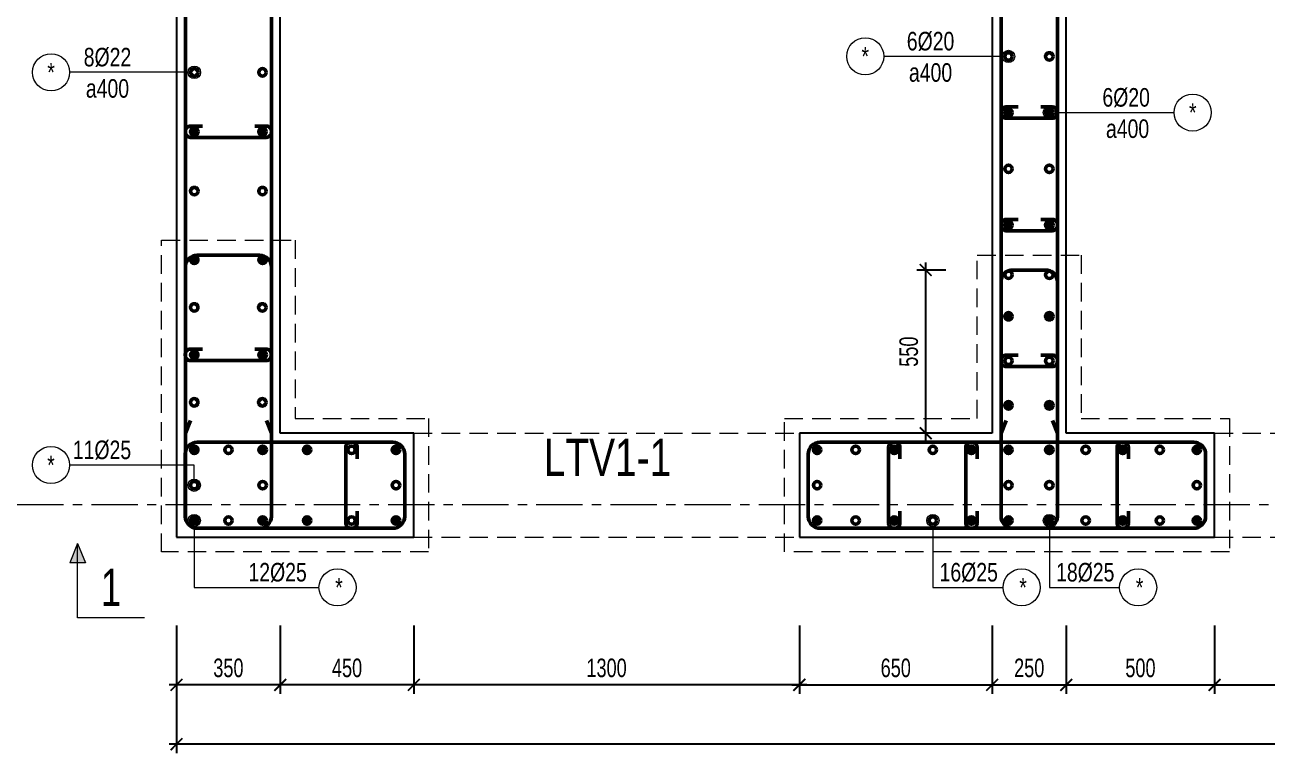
# Model space of a CAD drawing. Header units: millimetres. Extents: x -17374 to 181693, y -29783 to 15580.
# Drawn here: x 93397 to 97585, y 7802 to 10256 of the extents above; entities that cross this region are included whole.
import ezdxf
from ezdxf.enums import TextEntityAlignment as Align

# ---------------------------------------------------------------- set-up
doc = ezdxf.new("R2010")
doc.units = ezdxf.units.MM
doc.header["$LTSCALE"] = 250
doc.header["$MEASUREMENT"] = 0
for name, pattern in [('CENTER', [2, 1.25, -0.25, 0.25, -0.25]), ('CENTER2', [1.125, 0.75, -0.125, 0.125, -0.125]), ('HIDDEN', [0.375, 0.25, -0.125])]:
    doc.linetypes.add(name, pattern=pattern)
for name, color, linetype, lineweight in [('CDC.01.AXIS', 160, 'CENTER2', 13), ('CDC.02.DIM', 1, 'Continuous', 18), ('CDC.03.BORDER', 3, 'Continuous', 25), ('CDC.04.HIDDEN', 8, 'HIDDEN', 15), ('CDC.05.STEEL', 4, 'Continuous', 50), ('CDC.06.TEXT', 2, 'Continuous', 18), ('CDC.11.NOTE', 8, 'Continuous', 18), ('CDC.14.STEELNUM', 9, 'Continuous', 18), ('STEEL_NODE', 6, 'Continuous', 50)]:
    doc.layers.add(name, color=color, linetype=linetype, lineweight=lineweight)
doc.styles.add('KC_SMTEXT', font='arial.ttf', dxfattribs={"width": 0.7})
doc.styles.add('KCS_SMTEXT', font='arial.ttf', dxfattribs={"width": 0.7})
doc.dimstyles.new('KCS_DIM25', dxfattribs={"dimscale": 25, "dimtxt": 2.5, "dimasz": 1.6, "dimexe": 1.2, "dimexo": 0, "dimgap": 1, "dimtad": 1, "dimdec": 0, "dimzin": 0, "dimdsep": 46, "dimtxsty": 'KCS_SMTEXT', "dimblk": 'ARCHTICK', "dimcen": 0, "dimdle": 1, "dimclrd": 1, "dimclre": 1, "dimclrt": 2, "dimadec": 0, "dimazin": 0, "dimtfac": 1, "dimtdec": 0, "dimtix": 1, "dimtmove": 2, "dimatfit": 3, "dimfxl": 1, "dimtolj": 1, "dimtzin": 0, "dimarcsym": 0})

# ---------------------------------------------------------------- blocks, each defined once
blk = doc.blocks.new('_ArchTick')
at = {"color": 0, "linetype": 'ByBlock', "const_width": 0.15}
blk.add_lwpolyline([(-0.5, -0.5), (0.5, 0.5)], dxfattribs=at)
blk = doc.blocks.new('*D197')
at = {"layer": 'CDC.02.DIM', "color": 1, "lineweight": -2, "transparency": 16777216}
for p, q in [((93908.3, 8232.1), (93908.3, 7802.1)), ((103368.3, 8232.1), (103368.3, 7802.1)), ((103393.3, 7832.1), (93883.3, 7832.1))]:
    blk.add_line(p, q, dxfattribs=at)
at = {"layer": 'Defpoints', "color": 0, "transparency": 16777216}
for p in [(93908.3, 8232.1), (103368.3, 8232.1), (93908.3, 7832.1)]:
    blk.add_point(p, dxfattribs=at)
at = {"layer": 'CDC.02.DIM', "color": 1, "lineweight": -2, "transparency": 16777216, "xscale": 40, "yscale": 40, "zscale": 40, "rotation": 180}
blk.add_blockref('_ArchTick', (93908.3, 7832.1), dxfattribs=at)
at = {"layer": 'CDC.02.DIM', "color": 1, "lineweight": -2, "transparency": 16777216, "xscale": 40, "yscale": 40, "zscale": 40}
blk.add_blockref('_ArchTick', (103368.3, 7832.1), dxfattribs=at)
at = {"layer": 'CDC.02.DIM', "color": 2, "transparency": 16777216, "insert": (98638.3, 7889.1), "char_height": 62.5, "attachment_point": 5, "style": 'KCS_SMTEXT'}
blk.add_mtext('\\A1;9460', dxfattribs=at)
blk = doc.blocks.new('*D198')
at = {"layer": 'CDC.02.DIM', "color": 1, "lineweight": -2, "transparency": 16777216}
for p, q in [((94708.3, 8232.1), (94708.3, 8002.1)), ((96008.3, 8232.1), (96008.3, 8002.1)), ((96033.3, 8032.1), (94683.3, 8032.1))]:
    blk.add_line(p, q, dxfattribs=at)
at = {"layer": 'Defpoints', "color": 0, "transparency": 16777216}
for p in [(94708.3, 8232.1), (96008.3, 8232.1), (94708.3, 8032.1)]:
    blk.add_point(p, dxfattribs=at)
at = {"layer": 'CDC.02.DIM', "color": 1, "lineweight": -2, "transparency": 16777216, "xscale": 40, "yscale": 40, "zscale": 40, "rotation": 180}
blk.add_blockref('_ArchTick', (94708.3, 8032.1), dxfattribs=at)
at = {"layer": 'CDC.02.DIM', "color": 1, "lineweight": -2, "transparency": 16777216, "xscale": 40, "yscale": 40, "zscale": 40}
blk.add_blockref('_ArchTick', (96008.3, 8032.1), dxfattribs=at)
at = {"layer": 'CDC.02.DIM', "color": 2, "transparency": 16777216, "insert": (95358.3, 8089), "char_height": 62.5, "attachment_point": 5, "style": 'KCS_SMTEXT'}
blk.add_mtext('\\A1;1300', dxfattribs=at)
blk = doc.blocks.new('*D199')
at = {"layer": 'CDC.02.DIM', "color": 1, "lineweight": -2, "transparency": 16777216}
for p, q in [((94258.3, 8232.1), (94258.3, 8002.1)), ((94708.3, 8232.1), (94708.3, 8002.1)), ((94733.3, 8032.1), (94233.3, 8032.1))]:
    blk.add_line(p, q, dxfattribs=at)
at = {"layer": 'Defpoints', "color": 0, "transparency": 16777216}
for p in [(94258.3, 8232.1), (94708.3, 8232.1), (94258.3, 8032.1)]:
    blk.add_point(p, dxfattribs=at)
at = {"layer": 'CDC.02.DIM', "color": 1, "lineweight": -2, "transparency": 16777216, "xscale": 40, "yscale": 40, "zscale": 40, "rotation": 180}
blk.add_blockref('_ArchTick', (94258.3, 8032.1), dxfattribs=at)
at = {"layer": 'CDC.02.DIM', "color": 1, "lineweight": -2, "transparency": 16777216, "xscale": 40, "yscale": 40, "zscale": 40}
blk.add_blockref('_ArchTick', (94708.3, 8032.1), dxfattribs=at)
at = {"layer": 'CDC.02.DIM', "color": 2, "transparency": 16777216, "insert": (94483.3, 8089), "char_height": 62.5, "attachment_point": 5, "style": 'KCS_SMTEXT'}
blk.add_mtext('\\A1;450', dxfattribs=at)
blk = doc.blocks.new('*D200')
at = {"layer": 'CDC.02.DIM', "color": 1, "lineweight": -2, "transparency": 16777216}
for p, q in [((93908.3, 8232.1), (93908.3, 8002.1)), ((94258.3, 8232.1), (94258.3, 8002.1)), ((94283.3, 8032.1), (93883.3, 8032.1))]:
    blk.add_line(p, q, dxfattribs=at)
at = {"layer": 'Defpoints', "color": 0, "transparency": 16777216}
for p in [(93908.3, 8232.1), (94258.3, 8232.1), (93908.3, 8032.1)]:
    blk.add_point(p, dxfattribs=at)
at = {"layer": 'CDC.02.DIM', "color": 1, "lineweight": -2, "transparency": 16777216, "xscale": 40, "yscale": 40, "zscale": 40, "rotation": 180}
blk.add_blockref('_ArchTick', (93908.3, 8032.1), dxfattribs=at)
at = {"layer": 'CDC.02.DIM', "color": 1, "lineweight": -2, "transparency": 16777216, "xscale": 40, "yscale": 40, "zscale": 40}
blk.add_blockref('_ArchTick', (94258.3, 8032.1), dxfattribs=at)
at = {"layer": 'CDC.02.DIM', "color": 2, "transparency": 16777216, "insert": (94083.3, 8089), "char_height": 62.5, "attachment_point": 5, "style": 'KCS_SMTEXT'}
blk.add_mtext('\\A1;350', dxfattribs=at)
blk = doc.blocks.new('*D201')
at = {"layer": 'CDC.02.DIM', "color": 1, "lineweight": -2, "transparency": 16777216}
for p, q in [((96008.3, 8232.1), (96008.3, 8002.1)), ((96658.3, 8232.1), (96658.3, 8002.1)), ((95983.3, 8032.1), (96683.3, 8032.1))]:
    blk.add_line(p, q, dxfattribs=at)
at = {"layer": 'Defpoints', "color": 0, "transparency": 16777216}
for p in [(96008.3, 8232.1), (96658.3, 8232.1), (96658.3, 8032.1)]:
    blk.add_point(p, dxfattribs=at)
at = {"layer": 'CDC.02.DIM', "color": 1, "lineweight": -2, "transparency": 16777216, "xscale": 40, "yscale": 40, "zscale": 40, "rotation": 180}
blk.add_blockref('_ArchTick', (96008.3, 8032.1), dxfattribs=at)
at = {"layer": 'CDC.02.DIM', "color": 1, "lineweight": -2, "transparency": 16777216, "xscale": 40, "yscale": 40, "zscale": 40}
blk.add_blockref('_ArchTick', (96658.3, 8032.1), dxfattribs=at)
at = {"layer": 'CDC.02.DIM', "color": 2, "transparency": 16777216, "insert": (96333.3, 8089), "char_height": 62.5, "attachment_point": 5, "style": 'KCS_SMTEXT'}
blk.add_mtext('\\A1;650', dxfattribs=at)
blk = doc.blocks.new('*D202')
at = {"layer": 'CDC.02.DIM', "color": 1, "lineweight": -2, "transparency": 16777216}
for p, q in [((96658.3, 8232.1), (96658.3, 8002.1)), ((96908.3, 8232.1), (96908.3, 8002.1)), ((96633.3, 8032.1), (96933.3, 8032.1))]:
    blk.add_line(p, q, dxfattribs=at)
at = {"layer": 'Defpoints', "color": 0, "transparency": 16777216}
for p in [(96658.3, 8232.1), (96908.3, 8232.1), (96908.3, 8032.1)]:
    blk.add_point(p, dxfattribs=at)
at = {"layer": 'CDC.02.DIM', "color": 1, "lineweight": -2, "transparency": 16777216, "xscale": 40, "yscale": 40, "zscale": 40, "rotation": 180}
blk.add_blockref('_ArchTick', (96658.3, 8032.1), dxfattribs=at)
at = {"layer": 'CDC.02.DIM', "color": 1, "lineweight": -2, "transparency": 16777216, "xscale": 40, "yscale": 40, "zscale": 40}
blk.add_blockref('_ArchTick', (96908.3, 8032.1), dxfattribs=at)
at = {"layer": 'CDC.02.DIM', "color": 2, "transparency": 16777216, "insert": (96783.3, 8089), "char_height": 62.5, "attachment_point": 5, "style": 'KCS_SMTEXT'}
blk.add_mtext('\\A1;250', dxfattribs=at)
blk = doc.blocks.new('*D203')
at = {"layer": 'CDC.02.DIM', "color": 1, "lineweight": -2, "transparency": 16777216}
for p, q in [((96908.3, 8232.1), (96908.3, 8002.1)), ((97408.3, 8232.1), (97408.3, 8002.1)), ((96883.3, 8032.1), (97433.3, 8032.1))]:
    blk.add_line(p, q, dxfattribs=at)
at = {"layer": 'Defpoints', "color": 0, "transparency": 16777216}
for p in [(96908.3, 8232.1), (97408.3, 8232.1), (97408.3, 8032.1)]:
    blk.add_point(p, dxfattribs=at)
at = {"layer": 'CDC.02.DIM', "color": 1, "lineweight": -2, "transparency": 16777216, "xscale": 40, "yscale": 40, "zscale": 40, "rotation": 180}
blk.add_blockref('_ArchTick', (96908.3, 8032.1), dxfattribs=at)
at = {"layer": 'CDC.02.DIM', "color": 1, "lineweight": -2, "transparency": 16777216, "xscale": 40, "yscale": 40, "zscale": 40}
blk.add_blockref('_ArchTick', (97408.3, 8032.1), dxfattribs=at)
at = {"layer": 'CDC.02.DIM', "color": 2, "transparency": 16777216, "insert": (97158.3, 8089), "char_height": 62.5, "attachment_point": 5, "style": 'KCS_SMTEXT'}
blk.add_mtext('\\A1;500', dxfattribs=at)
blk = doc.blocks.new('*D204')
at = {"layer": 'CDC.02.DIM', "color": 1, "lineweight": -2, "transparency": 16777216}
for p, q in [((97408.3, 8232.1), (97408.3, 8002.1)), ((98608.3, 8232.1), (98608.3, 8002.1)), ((97383.3, 8032.1), (98633.3, 8032.1))]:
    blk.add_line(p, q, dxfattribs=at)
at = {"layer": 'Defpoints', "color": 0, "transparency": 16777216}
for p in [(97408.3, 8232.1), (98608.3, 8232.1), (98608.3, 8032.1)]:
    blk.add_point(p, dxfattribs=at)
at = {"layer": 'CDC.02.DIM', "color": 1, "lineweight": -2, "transparency": 16777216, "xscale": 40, "yscale": 40, "zscale": 40, "rotation": 180}
blk.add_blockref('_ArchTick', (97408.3, 8032.1), dxfattribs=at)
at = {"layer": 'CDC.02.DIM', "color": 1, "lineweight": -2, "transparency": 16777216, "xscale": 40, "yscale": 40, "zscale": 40}
blk.add_blockref('_ArchTick', (98608.3, 8032.1), dxfattribs=at)
at = {"layer": 'CDC.02.DIM', "color": 2, "transparency": 16777216, "insert": (98008.3, 8089), "char_height": 62.5, "attachment_point": 5, "style": 'KCS_SMTEXT'}
blk.add_mtext('\\A1;1200', dxfattribs=at)
blk = doc.blocks.new('*D214')
at = {"layer": 'CDC.02.DIM', "color": 1, "lineweight": -2, "transparency": 16777216}
for p, q in [((96502.4, 9429.8), (96404.2, 9429.8)), ((96434.2, 8854.8), (96434.2, 9454.8)), ((96502.4, 8879.8), (96404.2, 8879.8))]:
    blk.add_line(p, q, dxfattribs=at)
at = {"layer": 'Defpoints', "color": 0, "transparency": 16777216}
for p in [(96434.2, 9429.8), (96502.4, 9429.8), (96502.4, 8879.8)]:
    blk.add_point(p, dxfattribs=at)
at = {"layer": 'CDC.02.DIM', "color": 1, "lineweight": -2, "transparency": 16777216, "xscale": 40, "yscale": 40, "zscale": 40}
for p, rotation in [((96434.2, 9429.8), 90), ((96434.2, 8879.8), 270)]:
    blk.add_blockref('_ArchTick', p, dxfattribs=dict(at, rotation=rotation))
at = {"layer": 'CDC.02.DIM', "color": 2, "transparency": 16777216, "insert": (96377.3, 9154.8), "char_height": 62.5, "attachment_point": 5, "rotation": 90, "style": 'KCS_SMTEXT'}
blk.add_mtext('\\A1;550', dxfattribs=at)
blk = doc.blocks.new('GCHN')
at = {"layer": 'CDC.06.TEXT'}
h = blk.add_hatch(color=4, dxfattribs=at)
h.dxf.hatch_style = 1
h.paths.add_polyline_path([(0, 500), (-53.8, 370.1), (53.8, 370.1)])
at = {"layer": 'CDC.06.TEXT', "color": 4}
for p, q in [((0, 500), (-53.8, 370.1)), ((0, 0), (0, 500)), ((0, 500), (53.8, 370.1)), ((-53.8, 370.1), (53.8, 370.1)), ((-450, 0), (0, 0))]:
    blk.add_line(p, q, dxfattribs=at)
at = {"layer": 'CDC.06.TEXT', "color": 4, "style": 'KCS_SMTEXT', "width": 0.7}
blk.add_attdef('T', text='', height=250, dxfattribs=at).set_placement((-225, 205), align=Align.MIDDLE)

msp = doc.modelspace()

# ---------------------------------------------------------------- hatches: boundary and pattern name
at = {"layer": 'STEEL_NODE'}
h = msp.add_hatch(color=1, dxfattribs=at)
h.dxf.hatch_style = 1
h.paths.add_polyline_path([(96726.01, 9960.13, 1), (96701.01, 9960.13, 1)])
h = msp.add_hatch(color=1, dxfattribs=at)
h.dxf.hatch_style = 1
h.paths.add_polyline_path([(96838.72, 9960.13, -1), (96863.72, 9960.13, -1)])
h = msp.add_hatch(color=1, dxfattribs=at)
h.dxf.hatch_style = 1
h.paths.add_polyline_path([(93981, 9895.73, -1), (93956, 9895.73, -1)])
h = msp.add_hatch(color=1, dxfattribs=at)
h.dxf.hatch_style = 1
h.paths.add_polyline_path([(94185.6, 9895.73, 1), (94210.6, 9895.73, 1)])
h = msp.add_hatch(color=1, dxfattribs=at)
h.dxf.hatch_style = 1
h.paths.add_polyline_path([(96726.01, 9581.39, 1), (96701.01, 9581.39, 1)])
h = msp.add_hatch(color=1, dxfattribs=at)
h.dxf.hatch_style = 1
h.paths.add_polyline_path([(96838.72, 9581.39, -1), (96863.72, 9581.39, -1)])
h = msp.add_hatch(color=1, dxfattribs=at)
h.dxf.hatch_style = 1
h.paths.add_polyline_path([(93980.67, 9463.9, 1), (93955.67, 9463.9, 1)])
h = msp.add_hatch(color=1, dxfattribs=at)
h.dxf.hatch_style = 1
h.paths.add_polyline_path([(94186.27, 9463.9, -1), (94211.27, 9463.9, -1)])
h = msp.add_hatch(color=1, dxfattribs=at)
h.dxf.hatch_style = 1
h.paths.add_polyline_path([(96726.01, 9273.9, 1), (96701.01, 9273.9, 1)])
h = msp.add_hatch(color=1, dxfattribs=at)
h.dxf.hatch_style = 1
h.paths.add_polyline_path([(96838.72, 9273.9, -1), (96863.72, 9273.9, -1)])
h = msp.add_hatch(color=1, dxfattribs=at)
h.dxf.hatch_style = 1
h.paths.add_polyline_path([(93980.67, 9143.9, 1), (93955.67, 9143.9, 1)])
h = msp.add_hatch(color=1, dxfattribs=at)
h.dxf.hatch_style = 1
h.paths.add_polyline_path([(94186.27, 9143.9, -1), (94211.27, 9143.9, -1)])
h = msp.add_hatch(color=1, dxfattribs=at)
h.dxf.hatch_style = 1
h.paths.add_polyline_path([(96726.01, 8973.9, 1), (96701.01, 8973.9, 1)])
h = msp.add_hatch(color=1, dxfattribs=at)
h.dxf.hatch_style = 1
h.paths.add_polyline_path([(96838.72, 8973.9, -1), (96863.72, 8973.9, -1)])
h = msp.add_hatch(color=1, dxfattribs=at)
h.dxf.hatch_style = 1
h.paths.add_polyline_path([(93980.67, 8823.9, 1), (93955.67, 8823.9, 1)])
h = msp.add_hatch(color=1, dxfattribs=at)
h.dxf.hatch_style = 1
h.paths.add_polyline_path([(94186.27, 8823.9, -1), (94211.27, 8823.9, -1)])
h = msp.add_hatch(color=1, dxfattribs=at)
h.dxf.hatch_style = 1
h.paths.add_polyline_path([(94361.16, 8823.9, -1), (94336.16, 8823.9, -1)])
h = msp.add_hatch(color=1, dxfattribs=at)
h.dxf.hatch_style = 1
h.paths.add_polyline_path([(94635.94, 8823.9, -1), (94660.94, 8823.9, -1)])
h = msp.add_hatch(color=1, dxfattribs=at)
h.dxf.hatch_style = 1
h.paths.add_polyline_path([(96080.67, 8823.9, 1), (96055.67, 8823.9, 1)])
h = msp.add_hatch(color=1, dxfattribs=at)
h.dxf.hatch_style = 1
h.paths.add_polyline_path([(96340.8, 8823.9, 1), (96315.8, 8823.9, 1)])
h = msp.add_hatch(color=1, dxfattribs=at)
h.dxf.hatch_style = 1
h.paths.add_polyline_path([(96600.93, 8823.9, 1), (96575.93, 8823.9, 1)])
h = msp.add_hatch(color=1, dxfattribs=at)
h.dxf.hatch_style = 1
h.paths.add_polyline_path([(96726.01, 8823.9, 1), (96701.01, 8823.9, 1)])
h = msp.add_hatch(color=1, dxfattribs=at)
h.dxf.hatch_style = 1
h.paths.add_polyline_path([(96838.72, 8823.9, -1), (96863.72, 8823.9, -1)])
h = msp.add_hatch(color=1, dxfattribs=at)
h.dxf.hatch_style = 1
h.paths.add_polyline_path([(97086.1, 8823.9, -1), (97111.1, 8823.9, -1)])
h = msp.add_hatch(color=1, dxfattribs=at)
h.dxf.hatch_style = 1
h.paths.add_polyline_path([(97335.94, 8823.9, -1), (97360.94, 8823.9, -1)])
h = msp.add_hatch(color=1, dxfattribs=at)
h.dxf.hatch_style = 1
h.paths.add_polyline_path([(93980.67, 8585.73, -1), (93955.67, 8585.73, -1)])
h = msp.add_hatch(color=1, dxfattribs=at)
h.dxf.hatch_style = 1
h.paths.add_polyline_path([(93955.67, 8585.73, 1), (93980.67, 8585.73, 1)])
h = msp.add_hatch(color=1, dxfattribs=at)
h.dxf.hatch_style = 1
h.paths.add_polyline_path([(94186.27, 8585.73, 1), (94211.27, 8585.73, 1)])
h = msp.add_hatch(color=1, dxfattribs=at)
h.dxf.hatch_style = 1
h.paths.add_polyline_path([(94211.27, 8585.73, -1), (94186.27, 8585.73, -1)])
h = msp.add_hatch(color=1, dxfattribs=at)
h.dxf.hatch_style = 1
h.paths.add_polyline_path([(94336.16, 8585.73, 1), (94361.16, 8585.73, 1)])
h = msp.add_hatch(color=1, dxfattribs=at)
h.dxf.hatch_style = 1
h.paths.add_polyline_path([(94361.16, 8585.73, -1), (94336.16, 8585.73, -1)])
h = msp.add_hatch(color=1, dxfattribs=at)
h.dxf.hatch_style = 1
h.paths.add_polyline_path([(94635.94, 8585.73, 1), (94660.94, 8585.73, 1)])
h = msp.add_hatch(color=1, dxfattribs=at)
h.dxf.hatch_style = 1
h.paths.add_polyline_path([(94660.94, 8585.73, -1), (94635.94, 8585.73, -1)])
h = msp.add_hatch(color=1, dxfattribs=at)
h.dxf.hatch_style = 1
h.paths.add_polyline_path([(96080.67, 8585.73, -1), (96055.67, 8585.73, -1)])
h = msp.add_hatch(color=1, dxfattribs=at)
h.dxf.hatch_style = 1
h.paths.add_polyline_path([(96055.67, 8585.73, 1), (96080.67, 8585.73, 1)])
h = msp.add_hatch(color=1, dxfattribs=at)
h.dxf.hatch_style = 1
h.paths.add_polyline_path([(96340.8, 8585.73, -1), (96315.8, 8585.73, -1)])
h = msp.add_hatch(color=1, dxfattribs=at)
h.dxf.hatch_style = 1
h.paths.add_polyline_path([(96600.93, 8585.73, -1), (96575.93, 8585.73, -1)])
h = msp.add_hatch(color=1, dxfattribs=at)
h.dxf.hatch_style = 1
h.paths.add_polyline_path([(96726.01, 8585.73, -1), (96701.01, 8585.73, -1)])
h = msp.add_hatch(color=1, dxfattribs=at)
h.dxf.hatch_style = 1
h.paths.add_polyline_path([(96701.01, 8585.73, 1), (96726.01, 8585.73, 1)])
h = msp.add_hatch(color=1, dxfattribs=at)
h.dxf.hatch_style = 1
h.paths.add_polyline_path([(96838.72, 8585.73, 1), (96863.72, 8585.73, 1)])
h = msp.add_hatch(color=1, dxfattribs=at)
h.dxf.hatch_style = 1
h.paths.add_polyline_path([(96863.72, 8585.73, -1), (96838.72, 8585.73, -1)])
h = msp.add_hatch(color=1, dxfattribs=at)
h.dxf.hatch_style = 1
h.paths.add_polyline_path([(97086.1, 8585.73, 1), (97111.1, 8585.73, 1)])
h = msp.add_hatch(color=1, dxfattribs=at)
h.dxf.hatch_style = 1
h.paths.add_polyline_path([(97111.1, 8585.73, -1), (97086.1, 8585.73, -1)])
h = msp.add_hatch(color=1, dxfattribs=at)
h.dxf.hatch_style = 1
h.paths.add_polyline_path([(97335.94, 8585.73, 1), (97360.94, 8585.73, 1)])
h = msp.add_hatch(color=1, dxfattribs=at)
h.dxf.hatch_style = 1
h.paths.add_polyline_path([(97360.94, 8585.73, -1), (97335.94, 8585.73, -1)])

# ---------------------------------------------------------------- linework, layer by layer
at = {"layer": 'CDC.01.AXIS', "linetype": 'CENTER', "ltscale": 0.5}
msp.add_line((93371.41, 8639.81), (103905.2, 8639.81), dxfattribs=at)
at = {"layer": 'CDC.03.BORDER'}
for p, q in [((93908.3, 11929.81), (93908.3, 8529.81)), ((94258.3, 8879.81), (94258.3, 11679.81)), ((96658.3, 11679.81), (96658.3, 8879.81)), ((96908.3, 8879.81), (96908.3, 11229.81)), ((94708.3, 8879.81), (94258.3, 8879.81)), ((94708.3, 8529.81), (94708.3, 8879.81)), ((96658.3, 8879.81), (96008.3, 8879.81)), ((96008.3, 8879.81), (96008.3, 8529.81)), ((97408.3, 8879.81), (96908.3, 8879.81)), ((97408.3, 8529.81), (97408.3, 8879.81)), ((93908.3, 8529.81), (94708.3, 8529.81)), ((96008.3, 8529.81), (97408.3, 8529.81))]:
    msp.add_line(p, q, dxfattribs=at)
at = {"layer": 'CDC.04.HIDDEN'}
for p, q in [((94708.3, 8879.81), (96008.3, 8879.81)), ((97408.3, 8879.81), (98608.3, 8879.81)), ((94708.3, 8529.81), (96008.3, 8529.81)), ((97408.3, 8529.81), (98608.3, 8529.81))]:
    msp.add_line(p, q, dxfattribs=at)
for points in [[(93857.87, 9529.81), (94308.3, 9529.81), (94308.3, 8929.76), (94758.47, 8929.76), (94758.47, 8479.81), (93857.87, 8479.81), (93857.87, 9529.81)], [(96958.3, 9479.81), (96958.3, 8929.76), (97458.32, 8929.76), (97458.32, 8479.81), (95957.87, 8479.81), (95957.87, 8929.76), (96608.3, 8929.76), (96608.3, 9479.81), (96958.3, 9479.81)]]:
    msp.add_lwpolyline(points, close=True, dxfattribs=at)
at = {"layer": 'CDC.05.STEEL'}
for points in [[(93955.08, 11636.47), (93938.3, 11679.81), (93938.3, 8879.81), (93955.07, 8923.16)], [(94211.53, 11636.47), (94228.3, 11679.81), (94228.3, 8879.81), (94211.53, 8923.16)], [(96705.08, 11186.47), (96688.31, 11229.81), (96688.3, 8879.81), (96705.08, 8923.16)], [(96861.53, 11186.47), (96878.3, 11229.81), (96878.3, 8879.81), (96861.53, 8923.16)]]:
    msp.add_lwpolyline(points, dxfattribs=at)
for points in [[(96822.68, 9979.2), (96862.05, 9979.2, -0.4142136), (96878.3, 9962.95), (96878.3, 9957.31, -0.4142136), (96862.05, 9941.05), (96704.56, 9941.05, -0.4142136), (96688.3, 9957.31), (96688.3, 9962.95, -0.4142136), (96704.56, 9979.2), (96746.35, 9979.2)], [(94172.68, 9914.9), (94212.05, 9914.9, -0.4142136), (94228.3, 9898.64), (94228.3, 9893, -0.4142136), (94212.05, 9876.74), (93954.56, 9876.74, -0.4142136), (93938.3, 9893), (93938.3, 9898.64, -0.4142136), (93954.56, 9914.9), (93996.35, 9914.9)], [(96822.68, 9600.46), (96862.05, 9600.46, -0.4142136), (96878.3, 9584.21), (96878.3, 9578.57, -0.4142136), (96862.05, 9562.31), (96704.56, 9562.31, -0.4142136), (96688.3, 9578.57), (96688.3, 9584.21, -0.4142136), (96704.56, 9600.46), (96746.35, 9600.46)], [(94172.35, 9163.07), (94211.72, 9163.07, -0.4142136), (94227.97, 9146.82), (94227.97, 9141.18, -0.4142136), (94211.72, 9124.92), (93954.23, 9124.92, -0.4142136), (93937.97, 9141.18), (93937.97, 9146.82, -0.4142136), (93954.23, 9163.07), (93996.02, 9163.07)], [(96822.68, 9142.98), (96862.05, 9142.98, -0.4142136), (96878.3, 9126.72), (96878.3, 9121.08, -0.4142136), (96862.05, 9104.83), (96704.56, 9104.83, -0.4142136), (96688.3, 9121.08), (96688.3, 9126.72, -0.4142136), (96704.56, 9142.98), (96746.35, 9142.98)], [(94517.62, 8793.62), (94517.62, 8832.99, 0.4142136), (94501.37, 8849.24), (94495.73, 8849.24, 0.4142136), (94479.47, 8832.99), (94479.47, 8576.07, 0.4142136), (94495.73, 8559.81), (94501.37, 8559.81, 0.4142136), (94517.62, 8576.07), (94517.62, 8617.86)], [(96347.38, 8793.62), (96347.38, 8832.99, 0.4142136), (96331.12, 8849.24), (96325.48, 8849.24, 0.4142136), (96309.23, 8832.99), (96309.23, 8576.07, 0.4142136), (96325.48, 8559.81), (96331.12, 8559.81, 0.4142136), (96347.38, 8576.07), (96347.38, 8617.86)], [(96607.51, 8793.62), (96607.51, 8832.99, 0.4142136), (96591.26, 8849.24), (96585.61, 8849.24, 0.4142136), (96569.36, 8832.99), (96569.36, 8576.07, 0.4142136), (96585.61, 8559.81), (96591.26, 8559.81, 0.4142136), (96607.51, 8576.07), (96607.51, 8617.86)], [(97117.68, 8793.62), (97117.68, 8832.99, 0.4142136), (97101.42, 8849.24), (97095.78, 8849.24, 0.4142136), (97079.53, 8832.99), (97079.53, 8576.07, 0.4142136), (97095.78, 8559.81), (97101.42, 8559.81, 0.4142136), (97117.68, 8576.07), (97117.68, 8617.86)]]:
    msp.add_lwpolyline(points, format="xyb", dxfattribs=at)
for points in [[(94188.3, 8559.81, 0.4142136), (94228.3, 8599.81), (94228.3, 9439.81, 0.4142136), (94188.3, 9479.81), (93978.3, 9479.81, 0.4142136), (93938.3, 9439.81), (93938.3, 8599.81, 0.4142136), (93978.3, 8559.81)], [(96838.3, 8559.81, 0.4142136), (96878.3, 8599.81), (96878.3, 9389.81, 0.4142136), (96838.3, 9429.81), (96728.3, 9429.81, 0.4142136), (96688.3, 9389.81), (96688.3, 8599.81, 0.4142136), (96728.3, 8559.81)], [(93937.97, 8599.81, 0.4142136), (93977.97, 8559.81), (94637.97, 8559.81, 0.4142136), (94677.97, 8599.81), (94677.97, 8809.81, 0.4142136), (94637.97, 8849.81), (93977.97, 8849.81, 0.4142136), (93937.97, 8809.81)], [(96037.97, 8599.81, 0.4142136), (96077.97, 8559.81), (97337.97, 8559.81, 0.4142136), (97377.97, 8599.81), (97377.97, 8809.81, 0.4142136), (97337.97, 8849.81), (96077.97, 8849.81, 0.4142136), (96037.97, 8809.81)]]:
    msp.add_lwpolyline(points, format="xyb", close=True, dxfattribs=at)
at = {"layer": 'CDC.11.NOTE', "color": 1}
for p, q in [((96692.68, 10149.6), (96292.96, 10149.6)), ((93947.67, 10095.82), (93547.95, 10095.82)), ((96872.06, 9960.23), (97271.77, 9960.23))]:
    msp.add_line(p, q, dxfattribs=at)
for points in [[(93968.17, 8725.65), (93968.17, 8772.69), (93547.62, 8772.69)], [(93968.17, 8564.89), (93968.17, 8360.47), (94388.72, 8360.47)], [(96458.37, 8564.89), (96458.37, 8360.47), (96695.13, 8360.47)], [(96851.22, 8564.89), (96851.22, 8360.47), (97087.99, 8360.47)]]:
    msp.add_lwpolyline(points, dxfattribs=at)
for centre in [(96713.51, 10149.5), (93968.5, 10095.73), (96851.22, 9960.13), (93968.17, 8704.81), (93968.17, 8585.73), (96458.37, 8585.73), (96851.22, 8585.73)]:
    msp.add_circle(centre, 20.83, dxfattribs=at)
at = {"layer": 'CDC.14.STEELNUM'}
for centre in [(96230.46, 10149.6), (93485.45, 10095.82), (97334.27, 9960.23), (93485.12, 8772.69), (94451.22, 8360.47), (96757.63, 8360.47), (97150.49, 8360.47)]:
    msp.add_circle(centre, 62.5, dxfattribs=at)
at = {"layer": 'STEEL_NODE', "color": 3}
for centre in [(96713.51, 10149.5), (96851.22, 10149.5), (93968.5, 10095.73), (94198.1, 10095.73), (96713.51, 9960.13), (96851.22, 9960.13), (93968.5, 9895.73), (94198.1, 9895.73), (96713.51, 9770.76), (96851.22, 9770.76), (93968.5, 9695.73), (94198.1, 9695.73), (96713.51, 9581.39), (96851.22, 9581.39), (93968.17, 9463.9), (94198.77, 9463.9), (96713.51, 9413.9), (96851.22, 9413.9), (93968.17, 9303.9), (94197.77, 9303.9), (96713.51, 9273.9), (96851.22, 9273.9), (93968.17, 9143.9), (94198.77, 9143.9), (96713.51, 9123.9), (96851.22, 9123.9), (93968.17, 8983.9), (94197.77, 8983.9), (96713.51, 8973.9), (96851.22, 8973.9), (93968.17, 8823.9), (94083.47, 8823.9), (94198.77, 8823.9), (94348.66, 8823.9), (94498.55, 8823.9), (94648.44, 8823.9), (96068.17, 8823.9), (96198.24, 8823.9), (96328.3, 8823.9), (96458.37, 8823.9), (96588.43, 8823.9), (96713.51, 8823.9), (96851.22, 8823.9), (96973.68, 8823.9), (97098.6, 8823.9), (97223.52, 8823.9), (97348.44, 8823.9), (93968.17, 8704.81), (93968.17, 8704.81), (94198.77, 8704.81), (94198.77, 8704.81), (94648.44, 8704.81), (94648.44, 8704.81), (96068.17, 8704.81), (96068.17, 8704.81), (96713.51, 8704.81), (96713.51, 8704.81), (96851.22, 8704.81), (96851.22, 8704.81), (97348.44, 8704.81), (97348.44, 8704.81), (93968.17, 8585.73), (93968.17, 8585.73), (94083.47, 8585.73), (94083.47, 8585.73), (94198.77, 8585.73), (94198.77, 8585.73), (94348.66, 8585.73), (94348.66, 8585.73), (94498.55, 8585.73), (94498.55, 8585.73), (94648.44, 8585.73), (94648.44, 8585.73), (96068.17, 8585.73), (96068.17, 8585.73), (96198.24, 8585.73), (96328.3, 8585.73), (96458.37, 8585.73), (96588.43, 8585.73), (96713.51, 8585.73), (96713.51, 8585.73), (96851.22, 8585.73), (96851.22, 8585.73), (96973.68, 8585.73), (96973.68, 8585.73), (97098.6, 8585.73), (97098.6, 8585.73), (97223.52, 8585.73), (97223.52, 8585.73), (97348.44, 8585.73), (97348.44, 8585.73)]:
    msp.add_circle(centre, 12.5, dxfattribs=at)

# ---------------------------------------------------------------- block references
at = {"layer": 'CDC.06.TEXT'}
ref = msp.add_blockref('GCHN', (93575.03, 8258.15), dxfattribs=dict(at, xscale=-0.5, yscale=0.5, zscale=0.5))
ref.add_attrib('T', '1', dxfattribs={"color": 4, "height": 125, "style": 'KCS_SMTEXT', "width": 0.7}).set_placement((93687.53, 8360.65), align=Align.MIDDLE)

# ---------------------------------------------------------------- texts
at = {"layer": 'CDC.06.TEXT', "style": 'KC_SMTEXT', "width": 0.75}
for s, p in [('6%%C20', (96450.63, 10169.6)), ('8%%C22', (93675.62, 10115.82)), ('a400', (96450.63, 10064.09)), ('a400', (93675.62, 10010.32)), ('6%%C20', (97110.11, 9980.23)), ('a400', (97114.87, 9874.72)), ('11%%C25', (93657.08, 8792.69)), ('12%%C25', (94249.23, 8380.47)), ('16%%C25', (96579.37, 8380.47)), ('18%%C25', (96972.23, 8380.47))]:
    msp.add_text(s, height=62.5, dxfattribs=at).set_placement(p, align=Align.CENTER)
at = {"layer": 'CDC.06.TEXT', "color": 4, "style": 'KCS_SMTEXT', "width": 0.75}
msp.add_text('LTV1-1', height=125, dxfattribs=at).set_placement((95361.42, 8736.2), align=Align.CENTER)
at = {"layer": 'CDC.14.STEELNUM', "color": 2, "style": 'KC_SMTEXT', "width": 0.75}
for p in [(96230.46, 10149.6), (93485.45, 10095.82), (97334.53, 9960.23), (93485.12, 8772.69), (94456.11, 8360.47), (96762.52, 8360.47), (97155.38, 8360.47)]:
    msp.add_text('*', height=62.5, dxfattribs=at).set_placement(p, align=Align.MIDDLE_CENTER)

# ---------------------------------------------------------------- dimensions: what is measured, and where the dimension line sits
at = {"layer": 'CDC.02.DIM'}
for base, p1, p2, angle, picture, middle in [((96434.16, 9429.81), (96502.35, 8879.81), (96502.35, 9429.81), 90, '*D214', (96377.25, 9154.81)), ((93908.3, 7832.15), (103368.3, 8232.07), (93908.3, 8232.07), 180, '*D197', (98638.3, 7889.06)), ((93908.3, 8032.07), (94258.3, 8232.07), (93908.3, 8232.07), 180, '*D200', (94083.3, 8089)), ((94258.3, 8032.07), (94708.3, 8232.07), (94258.3, 8232.07), 180, '*D199', (94483.3, 8088.98)), ((94708.3, 8032.07), (96008.3, 8232.07), (94708.3, 8232.07), 180, '*D198', (95358.3, 8089))]:
    dim = msp.add_linear_dim(base=base, p1=p1, p2=p2, angle=angle, dimstyle='KCS_DIM25', dxfattribs=at)
    dim.commit()
    dim.dimension.update_dxf_attribs({"geometry": picture, "text_midpoint": middle})
for base, p1, p2, picture, middle in [((96658.3, 8032.07), (96008.3, 8232.07), (96658.3, 8232.07), '*D201', (96333.3, 8088.98)), ((96908.3, 8032.07), (96658.3, 8232.07), (96908.3, 8232.07), '*D202', (96783.3, 8088.98)), ((97408.3, 8032.07), (96908.3, 8232.07), (97408.3, 8232.07), '*D203', (97158.3, 8088.98)), ((98608.3, 8032.07), (97408.3, 8232.07), (98608.3, 8232.07), '*D204', (98008.3, 8088.98))]:
    dim = msp.add_linear_dim(base=base, p1=p1, p2=p2, dimstyle='KCS_DIM25', dxfattribs=at)
    dim.commit()
    dim.dimension.update_dxf_attribs({"geometry": picture, "text_midpoint": middle})

doc.saveas('drawing.dxf')
